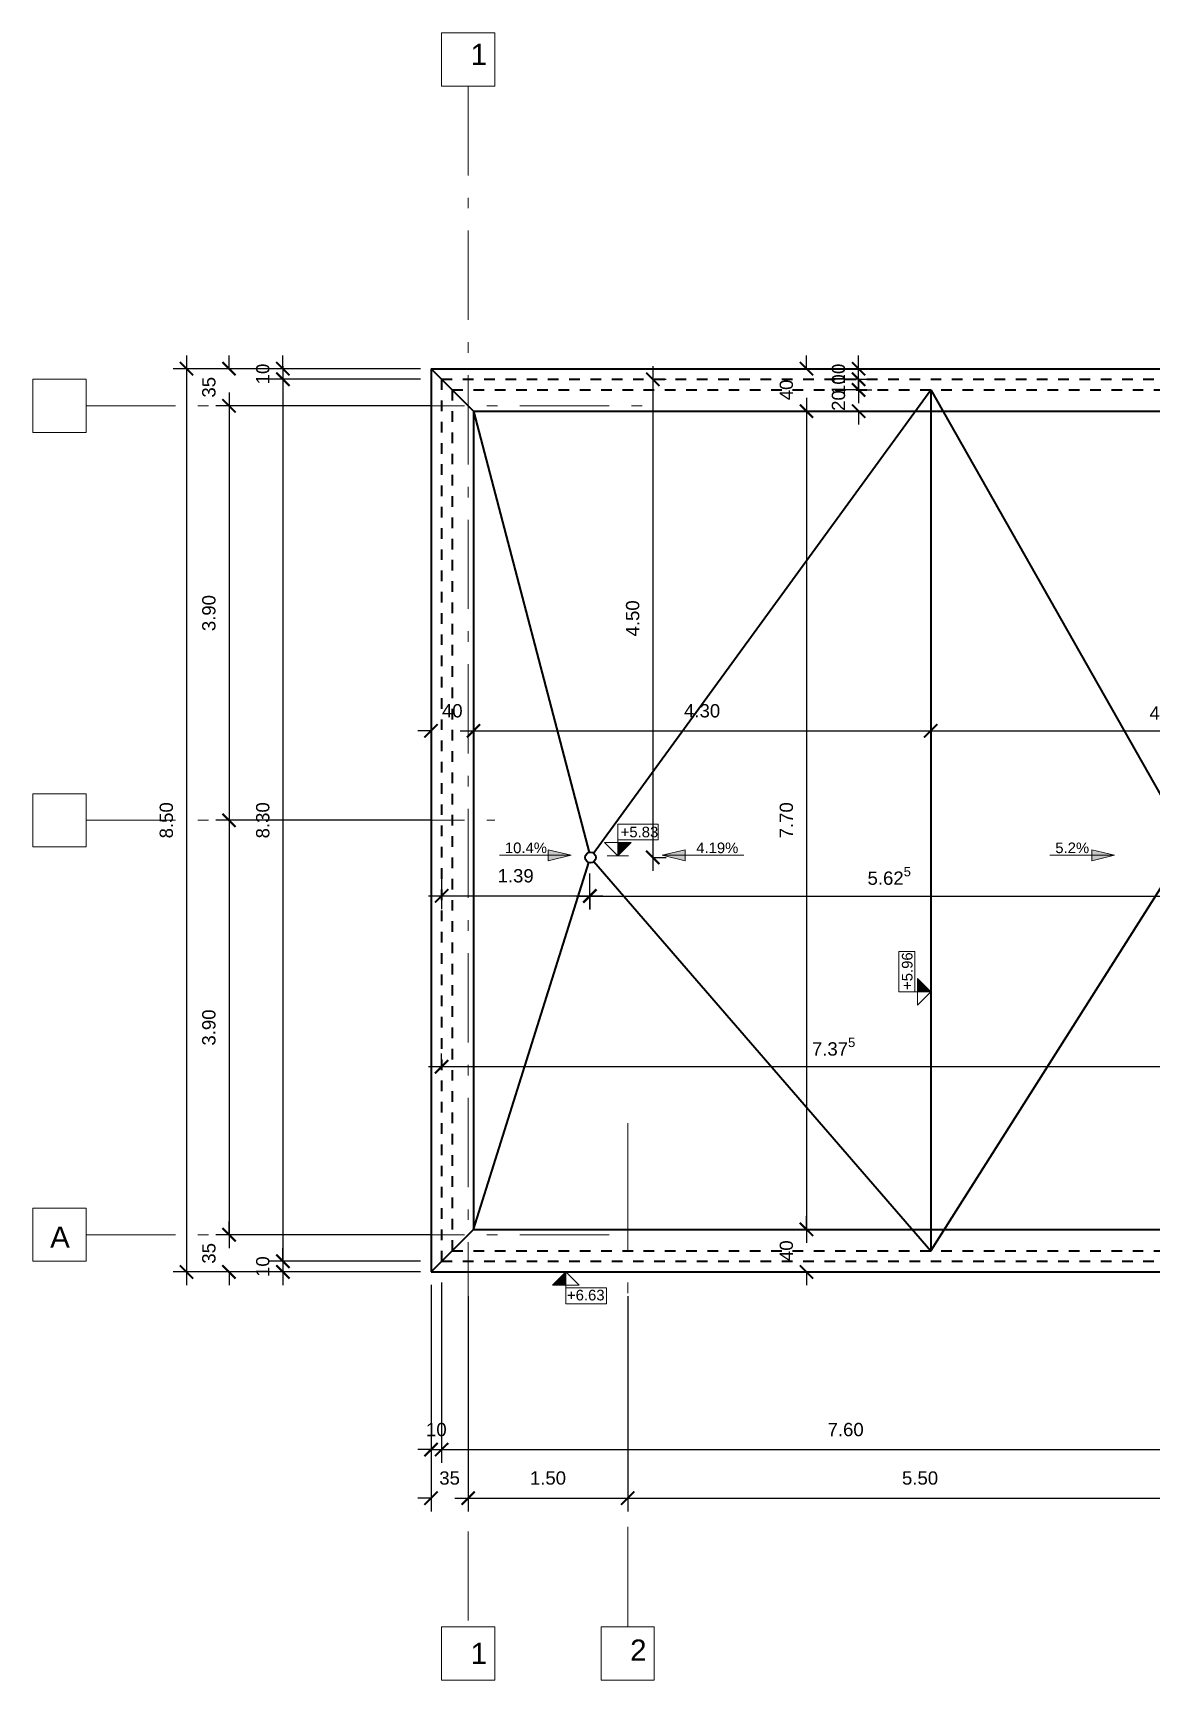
# Model space of a CAD drawing. Header units: inches. Extents: x 22.5 to 45.2, y 7.4 to 22.9.
# Drawn here: x 22.52 to 33.04, y 7.37 to 22.87 of the extents above; entities that cross this region are included whole.
import ezdxf

# ---------------------------------------------------------------- set-up
doc = ezdxf.new("R2010")
doc.units = ezdxf.units.IN
doc.header["$MEASUREMENT"] = 0
doc.linetypes.add('ACAD_ISO02W100', pattern=[15, 12, -3])
doc.linetypes.add('ACAD_ISO10W100', pattern=[18, 12, -3, 0, -3])
for name, color, linetype, lineweight in [('axes', 40, 'ACAD_ISO10W100', 20), ('cote', 252, 'Continuous', 20), ('ext terrace lines', 140, 'Continuous', 40), ('terrace dashed lines', 112, 'ACAD_ISO02W100', 40)]:
    doc.layers.add(name, color=color, linetype=linetype, lineweight=lineweight)
doc.styles.get("Standard").update_dxf_attribs({"font": 'arial.ttf'})
doc.dimstyles.new('1_50_centimeters', dxfattribs={"dimscale": 50, "dimtxt": 0.0025, "dimasz": 0.0025, "dimexe": 0.0025, "dimexo": 0.002, "dimgap": 0.0025, "dimtad": 1, "dimdec": 0, "dimlfac": 100, "dimzin": 0, "dimdsep": 46, "dimtxsty": 'Standard', "dimblk": 'ARCHTICK', "dimcen": 0.002, "dimdle": 0.0025, "dimadec": 0, "dimazin": 0, "dimtfac": 1, "dimtdec": 0, "dimtix": 1, "dimtofl": 0, "dimtmove": 0, "dimatfit": 3, "dimldrblk": 'ARCHTICK', "dimfxl": 1, "dimfxlon": 1, "dimtolj": 1, "dimtzin": 0, "dimarcsym": 0})
doc.dimstyles.new('1_50_meters', dxfattribs={"dimscale": 50, "dimtxt": 0.0025, "dimasz": 0.0025, "dimexe": 0.0025, "dimexo": 0.002, "dimgap": 0.0025, "dimtad": 1, "dimzin": 0, "dimdsep": 46, "dimtxsty": 'Standard', "dimblk": 'ARCHTICK', "dimcen": 0.002, "dimdle": 0.0025, "dimadec": 0, "dimazin": 0, "dimtfac": 1, "dimtofl": 0, "dimtmove": 0, "dimatfit": 3, "dimldrblk": 'ARCHTICK', "dimfxl": 1, "dimfxlon": 1, "dimtolj": 1, "dimtzin": 0, "dimarcsym": 0})

# ---------------------------------------------------------------- blocks, each defined once
blk = doc.blocks.new('_ArchTick')
at = {"color": 0, "linetype": 'ByBlock', "const_width": 0.15}
blk.add_lwpolyline([(-0.5, -0.5), (0.5, 0.5)], dxfattribs=at)
blk = doc.blocks.new('*D69')
at = {"layer": 'cote', "color": 0, "lineweight": -2, "ltscale": 0.1, "transparency": 16777216}
for p, q in [((26.615, 10.982), (26.615, 8.957)), ((28.115, 10.982), (28.115, 8.957)), ((26.49, 9.082), (28.24, 9.082))]:
    blk.add_line(p, q, dxfattribs=at)
at = {"layer": 'Defpoints', "color": 0, "ltscale": 0.1, "transparency": 16777216}
for p in [(26.615, 11.082), (28.115, 11.082), (28.115, 9.082)]:
    blk.add_point(p, dxfattribs=at)
at = {"layer": 'cote', "color": 0, "lineweight": -2, "ltscale": 0.1, "transparency": 16777216, "xscale": 0.125, "yscale": 0.125, "zscale": 0.125, "rotation": 180}
blk.add_blockref('_ArchTick', (26.615, 9.082), dxfattribs=at)
at = {"layer": 'cote', "color": 0, "lineweight": -2, "ltscale": 0.1, "transparency": 16777216, "xscale": 0.125, "yscale": 0.125, "zscale": 0.125}
blk.add_blockref('_ArchTick', (28.115, 9.082), dxfattribs=at)
at = {"layer": 'cote', "color": 0, "ltscale": 0.1, "transparency": 16777216, "insert": (27.365, 9.271), "char_height": 0.125, "attachment_point": 5}
blk.add_mtext('\\A1;1.50', dxfattribs=at)
blk = doc.blocks.new('*D70')
at = {"layer": 'cote', "color": 0, "lineweight": -2, "ltscale": 0.1, "transparency": 16777216}
for p, q in [((28.115, 10.979), (28.115, 8.957)), ((33.615, 10.979), (33.615, 8.957)), ((27.99, 9.082), (33.74, 9.082))]:
    blk.add_line(p, q, dxfattribs=at)
at = {"layer": 'Defpoints', "color": 0, "ltscale": 0.1, "transparency": 16777216}
for p in [(28.115, 11.079), (33.615, 11.079), (33.615, 9.082)]:
    blk.add_point(p, dxfattribs=at)
at = {"layer": 'cote', "color": 0, "lineweight": -2, "ltscale": 0.1, "transparency": 16777216, "xscale": 0.125, "yscale": 0.125, "zscale": 0.125, "rotation": 180}
blk.add_blockref('_ArchTick', (28.115, 9.082), dxfattribs=at)
at = {"layer": 'cote', "color": 0, "lineweight": -2, "ltscale": 0.1, "transparency": 16777216, "xscale": 0.125, "yscale": 0.125, "zscale": 0.125}
blk.add_blockref('_ArchTick', (33.615, 9.082), dxfattribs=at)
at = {"layer": 'cote', "color": 0, "ltscale": 0.1, "transparency": 16777216, "insert": (30.865, 9.271), "char_height": 0.125, "attachment_point": 5}
blk.add_mtext('\\A1;5.50', dxfattribs=at)
blk = doc.blocks.new('*D72')
at = {"layer": 'cote', "color": 0, "lineweight": -2, "ltscale": 0.1, "transparency": 16777216}
for p, q in [((24.365, 19.486), (24.365, 15.336)), ((26.265, 19.361), (24.24, 19.361)), ((26.265, 15.461), (24.24, 15.461))]:
    blk.add_line(p, q, dxfattribs=at)
at = {"layer": 'Defpoints', "color": 0, "ltscale": 0.1, "transparency": 16777216}
for p in [(26.365, 19.361), (24.365, 15.461), (26.365, 15.461)]:
    blk.add_point(p, dxfattribs=at)
at = {"layer": 'cote', "color": 0, "lineweight": -2, "ltscale": 0.1, "transparency": 16777216, "xscale": 0.125, "yscale": 0.125, "zscale": 0.125}
for p, rotation in [((24.365, 19.361), 90), ((24.365, 15.461), 270)]:
    blk.add_blockref('_ArchTick', p, dxfattribs=dict(at, rotation=rotation))
at = {"layer": 'cote', "color": 0, "ltscale": 0.1, "transparency": 16777216, "insert": (24.176, 17.411), "char_height": 0.125, "attachment_point": 5, "rotation": 90}
blk.add_mtext('\\A1;3.90', dxfattribs=at)
blk = doc.blocks.new('*D73')
at = {"layer": 'cote', "color": 0, "lineweight": -2, "ltscale": 0.1, "transparency": 16777216}
for p, q in [((24.365, 15.586), (24.365, 11.436)), ((26.257, 15.461), (24.24, 15.461)), ((26.257, 11.561), (24.24, 11.561))]:
    blk.add_line(p, q, dxfattribs=at)
at = {"layer": 'Defpoints', "color": 0, "ltscale": 0.1, "transparency": 16777216}
for p in [(26.357, 15.461), (24.365, 11.561), (26.357, 11.561)]:
    blk.add_point(p, dxfattribs=at)
at = {"layer": 'cote', "color": 0, "lineweight": -2, "ltscale": 0.1, "transparency": 16777216, "xscale": 0.125, "yscale": 0.125, "zscale": 0.125}
for p, rotation in [((24.365, 15.461), 90), ((24.365, 11.561), 270)]:
    blk.add_blockref('_ArchTick', p, dxfattribs=dict(at, rotation=rotation))
at = {"layer": 'cote', "color": 0, "ltscale": 0.1, "transparency": 16777216, "insert": (24.176, 13.511), "char_height": 0.125, "attachment_point": 5, "rotation": 90}
blk.add_mtext('\\A1;3.90', dxfattribs=at)
blk = doc.blocks.new('*D111')
at = {"layer": 'cote', "color": 0, "lineweight": -2, "ltscale": 0.1, "transparency": 16777216}
for p, q in [((26.165, 19.711), (23.84, 19.711)), ((23.965, 19.836), (23.965, 11.086)), ((26.165, 11.211), (23.84, 11.211))]:
    blk.add_line(p, q, dxfattribs=at)
at = {"layer": 'Defpoints', "color": 0, "ltscale": 0.1, "transparency": 16777216}
for p in [(26.265, 19.711), (23.965, 11.211), (26.265, 11.211)]:
    blk.add_point(p, dxfattribs=at)
at = {"layer": 'cote', "color": 0, "lineweight": -2, "ltscale": 0.1, "transparency": 16777216, "xscale": 0.125, "yscale": 0.125, "zscale": 0.125}
for p, rotation in [((23.965, 19.711), 90), ((23.965, 11.211), 270)]:
    blk.add_blockref('_ArchTick', p, dxfattribs=dict(at, rotation=rotation))
at = {"layer": 'cote', "color": 0, "ltscale": 0.1, "transparency": 16777216, "insert": (23.776, 15.461), "char_height": 0.125, "attachment_point": 5, "rotation": 90}
blk.add_mtext('\\A1;8.50', dxfattribs=at)
blk = doc.blocks.new('*D75')
at = {"layer": 'cote', "color": 0, "lineweight": -2, "ltscale": 0.1, "transparency": 16777216}
for p, q in [((26.265, 10.811), (26.265, 8.957)), ((26.615, 10.811), (26.615, 8.957)), ((26.265, 9.082), (26.14, 9.082)), ((26.615, 9.082), (26.74, 9.082))]:
    blk.add_line(p, q, dxfattribs=at)
at = {"layer": 'Defpoints', "color": 0, "ltscale": 0.1, "transparency": 16777216}
for p in [(26.265, 10.911), (26.615, 10.911), (26.265, 9.082)]:
    blk.add_point(p, dxfattribs=at)
at = {"layer": 'cote', "color": 0, "lineweight": -2, "ltscale": 0.1, "transparency": 16777216, "xscale": 0.125, "yscale": 0.125, "zscale": 0.125}
blk.add_blockref('_ArchTick', (26.265, 9.082), dxfattribs=at)
at = {"layer": 'cote', "color": 0, "lineweight": -2, "ltscale": 0.1, "transparency": 16777216, "xscale": 0.125, "yscale": 0.125, "zscale": 0.125, "rotation": 180}
blk.add_blockref('_ArchTick', (26.615, 9.082), dxfattribs=at)
at = {"layer": 'cote', "color": 0, "ltscale": 0.1, "transparency": 16777216, "insert": (26.44, 9.271), "char_height": 0.125, "attachment_point": 5}
blk.add_mtext('\\A1;35', dxfattribs=at)
blk = doc.blocks.new('*D77')
at = {"layer": 'cote', "color": 0, "lineweight": -2, "ltscale": 0.1, "transparency": 16777216}
for p, q in [((26.265, 11.09), (26.265, 9.414)), ((26.365, 11.09), (26.365, 9.414)), ((26.265, 9.539), (26.14, 9.539)), ((26.365, 9.539), (26.49, 9.539))]:
    blk.add_line(p, q, dxfattribs=at)
at = {"layer": 'Defpoints', "color": 0, "ltscale": 0.1, "transparency": 16777216}
for p in [(26.265, 11.19), (26.365, 11.19), (26.365, 9.539)]:
    blk.add_point(p, dxfattribs=at)
at = {"layer": 'cote', "color": 0, "lineweight": -2, "ltscale": 0.1, "transparency": 16777216, "xscale": 0.125, "yscale": 0.125, "zscale": 0.125}
blk.add_blockref('_ArchTick', (26.265, 9.539), dxfattribs=at)
at = {"layer": 'cote', "color": 0, "lineweight": -2, "ltscale": 0.1, "transparency": 16777216, "xscale": 0.125, "yscale": 0.125, "zscale": 0.125, "rotation": 180}
blk.add_blockref('_ArchTick', (26.365, 9.539), dxfattribs=at)
at = {"layer": 'cote', "color": 0, "ltscale": 0.1, "transparency": 16777216, "insert": (26.315, 9.727), "char_height": 0.125, "attachment_point": 5}
blk.add_mtext('\\A1;10', dxfattribs=at)
blk = doc.blocks.new('*D115')
at = {"layer": 'cote', "color": 0, "lineweight": -2, "ltscale": 0.1, "transparency": 16777216}
for p, q in [((26.365, 11.111), (26.365, 9.414)), ((33.965, 11.111), (33.965, 9.414)), ((26.24, 9.539), (34.09, 9.539))]:
    blk.add_line(p, q, dxfattribs=at)
at = {"layer": 'Defpoints', "color": 0, "ltscale": 0.1, "transparency": 16777216}
for p in [(26.365, 11.211), (33.965, 11.211), (33.965, 9.539)]:
    blk.add_point(p, dxfattribs=at)
at = {"layer": 'cote', "color": 0, "lineweight": -2, "ltscale": 0.1, "transparency": 16777216, "xscale": 0.125, "yscale": 0.125, "zscale": 0.125, "rotation": 180}
blk.add_blockref('_ArchTick', (26.365, 9.539), dxfattribs=at)
at = {"layer": 'cote', "color": 0, "lineweight": -2, "ltscale": 0.1, "transparency": 16777216, "xscale": 0.125, "yscale": 0.125, "zscale": 0.125}
blk.add_blockref('_ArchTick', (33.965, 9.539), dxfattribs=at)
at = {"layer": 'cote', "color": 0, "ltscale": 0.1, "transparency": 16777216, "insert": (30.165, 9.727), "char_height": 0.125, "attachment_point": 5}
blk.add_mtext('\\A1;7.60', dxfattribs=at)
blk = doc.blocks.new('*D80')
at = {"layer": 'cote', "color": 0, "lineweight": -2, "ltscale": 0.1, "transparency": 16777216}
for p, q in [((29.797, 19.711), (29.797, 19.836)), ((29.797, 19.711), (29.922, 19.711)), ((29.797, 19.311), (29.922, 19.311)), ((29.797, 19.311), (29.797, 19.186))]:
    blk.add_line(p, q, dxfattribs=at)
at = {"layer": 'Defpoints', "color": 0, "ltscale": 0.1, "transparency": 16777216}
for p in [(29.797, 19.711), (29.797, 19.311), (29.797, 19.311)]:
    blk.add_point(p, dxfattribs=at)
at = {"layer": 'cote', "color": 0, "lineweight": -2, "ltscale": 0.1, "transparency": 16777216, "xscale": 0.125, "yscale": 0.125, "zscale": 0.125}
for p, rotation in [((29.797, 19.711), 270), ((29.797, 19.311), 90)]:
    blk.add_blockref('_ArchTick', p, dxfattribs=dict(at, rotation=rotation))
at = {"layer": 'cote', "color": 0, "ltscale": 0.1, "transparency": 16777216, "insert": (29.608, 19.511), "char_height": 0.125, "attachment_point": 5, "rotation": 90}
blk.add_mtext('\\A1;40', dxfattribs=at)
blk = doc.blocks.new('*D81')
at = {"layer": 'cote', "color": 0, "lineweight": -2, "ltscale": 0.1, "transparency": 16777216}
for p, q in [((29.797, 19.436), (29.797, 11.486)), ((29.797, 19.311), (29.672, 19.311)), ((29.797, 11.611), (29.922, 11.611))]:
    blk.add_line(p, q, dxfattribs=at)
at = {"layer": 'Defpoints', "color": 0, "ltscale": 0.1, "transparency": 16777216}
for p in [(29.797, 19.311), (29.797, 11.611), (29.797, 11.611)]:
    blk.add_point(p, dxfattribs=at)
at = {"layer": 'cote', "color": 0, "lineweight": -2, "ltscale": 0.1, "transparency": 16777216, "xscale": 0.125, "yscale": 0.125, "zscale": 0.125}
for p, rotation in [((29.797, 19.311), 90), ((29.797, 11.611), 270)]:
    blk.add_blockref('_ArchTick', p, dxfattribs=dict(at, rotation=rotation))
at = {"layer": 'cote', "color": 0, "ltscale": 0.1, "transparency": 16777216, "insert": (29.608, 15.461), "char_height": 0.125, "attachment_point": 5, "rotation": 90}
blk.add_mtext('\\A1;7.70', dxfattribs=at)
blk = doc.blocks.new('*D82')
at = {"layer": 'cote', "color": 0, "lineweight": -2, "ltscale": 0.1, "transparency": 16777216}
for p, q in [((29.797, 11.611), (29.797, 11.736)), ((29.797, 11.611), (29.922, 11.611)), ((29.797, 11.211), (29.922, 11.211)), ((29.797, 11.211), (29.797, 11.086))]:
    blk.add_line(p, q, dxfattribs=at)
at = {"layer": 'Defpoints', "color": 0, "ltscale": 0.1, "transparency": 16777216}
for p in [(29.797, 11.611), (29.797, 11.211), (29.797, 11.211)]:
    blk.add_point(p, dxfattribs=at)
at = {"layer": 'cote', "color": 0, "lineweight": -2, "ltscale": 0.1, "transparency": 16777216, "xscale": 0.125, "yscale": 0.125, "zscale": 0.125}
for p, rotation in [((29.797, 11.611), 270), ((29.797, 11.211), 90)]:
    blk.add_blockref('_ArchTick', p, dxfattribs=dict(at, rotation=rotation))
at = {"layer": 'cote', "color": 0, "ltscale": 0.1, "transparency": 16777216, "insert": (29.608, 11.411), "char_height": 0.125, "attachment_point": 5, "rotation": 90}
blk.add_mtext('\\A1;40', dxfattribs=at)
blk = doc.blocks.new('*D83')
at = {"layer": 'cote', "color": 0, "lineweight": -2, "ltscale": 0.1, "transparency": 16777216}
for p, q in [((30.287, 19.711), (30.287, 19.836)), ((30.287, 19.711), (30.412, 19.711)), ((30.287, 19.611), (30.412, 19.611)), ((30.287, 19.611), (30.287, 19.486))]:
    blk.add_line(p, q, dxfattribs=at)
at = {"layer": 'Defpoints', "color": 0, "ltscale": 0.1, "transparency": 16777216}
for p in [(30.287, 19.711), (30.287, 19.611), (30.287, 19.611)]:
    blk.add_point(p, dxfattribs=at)
at = {"layer": 'cote', "color": 0, "lineweight": -2, "ltscale": 0.1, "transparency": 16777216, "xscale": 0.125, "yscale": 0.125, "zscale": 0.125}
for p, rotation in [((30.287, 19.711), 270), ((30.287, 19.611), 90)]:
    blk.add_blockref('_ArchTick', p, dxfattribs=dict(at, rotation=rotation))
at = {"layer": 'cote', "color": 0, "ltscale": 0.1, "transparency": 16777216, "insert": (30.098, 19.661), "char_height": 0.125, "attachment_point": 5, "rotation": 90}
blk.add_mtext('\\A1;10', dxfattribs=at)
blk = doc.blocks.new('*D84')
at = {"layer": 'cote', "color": 0, "lineweight": -2, "ltscale": 0.1, "transparency": 16777216}
for p, q in [((30.287, 19.611), (30.287, 19.736)), ((30.287, 19.611), (30.162, 19.611)), ((30.287, 19.511), (30.162, 19.511)), ((30.287, 19.511), (30.287, 19.386))]:
    blk.add_line(p, q, dxfattribs=at)
at = {"layer": 'Defpoints', "color": 0, "ltscale": 0.1, "transparency": 16777216}
for p in [(30.287, 19.611), (30.287, 19.511), (30.287, 19.511)]:
    blk.add_point(p, dxfattribs=at)
at = {"layer": 'cote', "color": 0, "lineweight": -2, "ltscale": 0.1, "transparency": 16777216, "xscale": 0.125, "yscale": 0.125, "zscale": 0.125}
for p, rotation in [((30.287, 19.611), 270), ((30.287, 19.511), 90)]:
    blk.add_blockref('_ArchTick', p, dxfattribs=dict(at, rotation=rotation))
at = {"layer": 'cote', "color": 0, "ltscale": 0.1, "transparency": 16777216, "insert": (30.098, 19.561), "char_height": 0.125, "attachment_point": 5, "rotation": 90}
blk.add_mtext('\\A1;10', dxfattribs=at)
blk = doc.blocks.new('*D85')
at = {"layer": 'cote', "color": 0, "lineweight": -2, "ltscale": 0.1, "transparency": 16777216}
for p, q in [((30.287, 19.511), (30.287, 19.636)), ((30.287, 19.511), (30.412, 19.511)), ((30.287, 19.311), (30.412, 19.311)), ((30.287, 19.311), (30.287, 19.186))]:
    blk.add_line(p, q, dxfattribs=at)
at = {"layer": 'Defpoints', "color": 0, "ltscale": 0.1, "transparency": 16777216}
for p in [(30.287, 19.511), (30.287, 19.311), (30.287, 19.311)]:
    blk.add_point(p, dxfattribs=at)
at = {"layer": 'cote', "color": 0, "lineweight": -2, "ltscale": 0.1, "transparency": 16777216, "xscale": 0.125, "yscale": 0.125, "zscale": 0.125}
for p, rotation in [((30.287, 19.511), 270), ((30.287, 19.311), 90)]:
    blk.add_blockref('_ArchTick', p, dxfattribs=dict(at, rotation=rotation))
at = {"layer": 'cote', "color": 0, "ltscale": 0.1, "transparency": 16777216, "insert": (30.098, 19.411), "char_height": 0.125, "attachment_point": 5, "rotation": 90}
blk.add_mtext('\\A1;20', dxfattribs=at)
blk = doc.blocks.new('*D117')
at = {"layer": 'cote', "color": 0, "lineweight": -2, "ltscale": 0.1, "transparency": 16777216}
for p, q in [((26.365, 15.011), (26.365, 14.625)), ((27.757, 14.961), (27.757, 14.625)), ((26.24, 14.75), (27.882, 14.75))]:
    blk.add_line(p, q, dxfattribs=at)
at = {"layer": 'Defpoints', "color": 0, "ltscale": 0.1, "transparency": 16777216}
for p in [(26.365, 15.111), (27.757, 15.061), (27.757, 14.75)]:
    blk.add_point(p, dxfattribs=at)
at = {"layer": 'cote', "color": 0, "lineweight": -2, "ltscale": 0.1, "transparency": 16777216, "xscale": 0.125, "yscale": 0.125, "zscale": 0.125, "rotation": 180}
blk.add_blockref('_ArchTick', (26.365, 14.75), dxfattribs=at)
at = {"layer": 'cote', "color": 0, "lineweight": -2, "ltscale": 0.1, "transparency": 16777216, "xscale": 0.125, "yscale": 0.125, "zscale": 0.125}
blk.add_blockref('_ArchTick', (27.757, 14.75), dxfattribs=at)
at = {"layer": 'cote', "color": 0, "ltscale": 0.1, "transparency": 16777216, "insert": (27.061, 14.938), "char_height": 0.125, "attachment_point": 5}
blk.add_mtext('\\A1;1.39', dxfattribs=at)
blk = doc.blocks.new('*D86')
at = {"layer": 'cote', "color": 0, "lineweight": -2, "ltscale": 0.1, "transparency": 16777216}
for p, q in [((27.635, 14.748), (33.515, 14.748)), ((27.76, 14.748), (27.76, 14.623)), ((33.39, 14.748), (33.39, 14.623))]:
    blk.add_line(p, q, dxfattribs=at)
at = {"layer": 'Defpoints', "color": 0, "ltscale": 0.1, "transparency": 16777216}
for p in [(27.76, 14.749), (33.39, 14.749), (33.39, 14.748)]:
    blk.add_point(p, dxfattribs=at)
at = {"layer": 'cote', "color": 0, "lineweight": -2, "ltscale": 0.1, "transparency": 16777216, "xscale": 0.125, "yscale": 0.125, "zscale": 0.125, "rotation": 180}
blk.add_blockref('_ArchTick', (27.76, 14.748), dxfattribs=at)
at = {"layer": 'cote', "color": 0, "lineweight": -2, "ltscale": 0.1, "transparency": 16777216, "xscale": 0.125, "yscale": 0.125, "zscale": 0.125}
blk.add_blockref('_ArchTick', (33.39, 14.748), dxfattribs=at)
at = {"layer": 'cote', "color": 0, "ltscale": 0.1, "transparency": 16777216, "insert": (30.575, 14.937), "char_height": 0.125, "attachment_point": 5}
blk.add_mtext('\\A1;5.62{\\H0.7x;\\S5^ ;}', dxfattribs=at)
blk = doc.blocks.new('*D88')
at = {"layer": 'cote', "color": 0, "lineweight": -2, "ltscale": 0.1, "transparency": 16777216}
for p, q in [((26.265, 16.303), (26.14, 16.303)), ((26.265, 16.303), (26.265, 16.428)), ((26.665, 16.303), (26.665, 16.428)), ((26.665, 16.303), (26.79, 16.303))]:
    blk.add_line(p, q, dxfattribs=at)
at = {"layer": 'Defpoints', "color": 0, "ltscale": 0.1, "transparency": 16777216}
for p in [(26.265, 16.303), (26.665, 16.303), (26.665, 16.303)]:
    blk.add_point(p, dxfattribs=at)
at = {"layer": 'cote', "color": 0, "lineweight": -2, "ltscale": 0.1, "transparency": 16777216, "xscale": 0.125, "yscale": 0.125, "zscale": 0.125}
blk.add_blockref('_ArchTick', (26.265, 16.303), dxfattribs=at)
at = {"layer": 'cote', "color": 0, "lineweight": -2, "ltscale": 0.1, "transparency": 16777216, "xscale": 0.125, "yscale": 0.125, "zscale": 0.125, "rotation": 180}
blk.add_blockref('_ArchTick', (26.665, 16.303), dxfattribs=at)
at = {"layer": 'cote', "color": 0, "ltscale": 0.1, "transparency": 16777216, "insert": (26.465, 16.491), "char_height": 0.125, "attachment_point": 5}
blk.add_mtext('\\A1;40', dxfattribs=at)
blk = doc.blocks.new('*D89')
at = {"layer": 'cote', "color": 0, "lineweight": -2, "ltscale": 0.1, "transparency": 16777216}
for p, q in [((26.54, 16.303), (31.09, 16.303)), ((26.665, 16.303), (26.665, 16.428)), ((30.965, 16.303), (30.965, 16.428))]:
    blk.add_line(p, q, dxfattribs=at)
at = {"layer": 'Defpoints', "color": 0, "ltscale": 0.1, "transparency": 16777216}
for p in [(26.665, 16.303), (30.965, 16.303), (30.965, 16.303)]:
    blk.add_point(p, dxfattribs=at)
at = {"layer": 'cote', "color": 0, "lineweight": -2, "ltscale": 0.1, "transparency": 16777216, "xscale": 0.125, "yscale": 0.125, "zscale": 0.125, "rotation": 180}
blk.add_blockref('_ArchTick', (26.665, 16.303), dxfattribs=at)
at = {"layer": 'cote', "color": 0, "lineweight": -2, "ltscale": 0.1, "transparency": 16777216, "xscale": 0.125, "yscale": 0.125, "zscale": 0.125}
blk.add_blockref('_ArchTick', (30.965, 16.303), dxfattribs=at)
at = {"layer": 'cote', "color": 0, "ltscale": 0.1, "transparency": 16777216, "insert": (28.815, 16.491), "char_height": 0.125, "attachment_point": 5}
blk.add_mtext('\\A1;4.30', dxfattribs=at)
blk = doc.blocks.new('*D90')
at = {"layer": 'cote', "color": 0, "lineweight": -2, "ltscale": 0.1, "transparency": 16777216}
for p, q in [((30.84, 16.303), (35.615, 16.303)), ((30.965, 16.303), (30.965, 16.428)), ((35.49, 16.303), (35.49, 16.428))]:
    blk.add_line(p, q, dxfattribs=at)
at = {"layer": 'Defpoints', "color": 0, "ltscale": 0.1, "transparency": 16777216}
for p in [(30.965, 16.303), (35.49, 16.303), (35.49, 16.303)]:
    blk.add_point(p, dxfattribs=at)
at = {"layer": 'cote', "color": 0, "lineweight": -2, "ltscale": 0.1, "transparency": 16777216, "xscale": 0.125, "yscale": 0.125, "zscale": 0.125, "rotation": 180}
blk.add_blockref('_ArchTick', (30.965, 16.303), dxfattribs=at)
at = {"layer": 'cote', "color": 0, "lineweight": -2, "ltscale": 0.1, "transparency": 16777216, "xscale": 0.125, "yscale": 0.125, "zscale": 0.125}
blk.add_blockref('_ArchTick', (35.49, 16.303), dxfattribs=at)
at = {"layer": 'cote', "color": 0, "ltscale": 0.1, "transparency": 16777216, "insert": (33.227, 16.491), "char_height": 0.125, "attachment_point": 5}
blk.add_mtext('\\A1;4.52{\\H0.7x;\\S5^ ;}', dxfattribs=at)
blk = doc.blocks.new('*D93')
at = {"layer": 'cote', "color": 0, "lineweight": -2, "ltscale": 0.1, "transparency": 16777216}
for p, q in [((28.351, 19.736), (28.351, 14.986)), ((28.351, 19.611), (28.476, 19.611)), ((28.351, 15.111), (28.476, 15.111))]:
    blk.add_line(p, q, dxfattribs=at)
at = {"layer": 'Defpoints', "color": 0, "ltscale": 0.1, "transparency": 16777216}
for p in [(28.351, 19.611), (28.351, 15.111), (28.351, 15.111)]:
    blk.add_point(p, dxfattribs=at)
at = {"layer": 'cote', "color": 0, "lineweight": -2, "ltscale": 0.1, "transparency": 16777216, "xscale": 0.125, "yscale": 0.125, "zscale": 0.125}
for p, rotation in [((28.351, 19.611), 90), ((28.351, 15.111), 270)]:
    blk.add_blockref('_ArchTick', p, dxfattribs=dict(at, rotation=rotation))
at = {"layer": 'cote', "color": 0, "ltscale": 0.1, "transparency": 16777216, "insert": (28.162, 17.361), "char_height": 0.125, "attachment_point": 5, "rotation": 90}
blk.add_mtext('\\A1;4.50', dxfattribs=at)
blk = doc.blocks.new('*D122')
at = {"layer": 'cote', "color": 0, "lineweight": -2, "ltscale": 0.1, "transparency": 16777216}
for p, q in [((26.365, 13.142), (26.365, 13.267)), ((33.74, 13.142), (33.74, 13.267)), ((33.865, 13.142), (26.24, 13.142))]:
    blk.add_line(p, q, dxfattribs=at)
at = {"layer": 'Defpoints', "color": 0, "ltscale": 0.1, "transparency": 16777216}
for p in [(26.365, 13.142), (26.365, 13.142), (33.74, 13.142)]:
    blk.add_point(p, dxfattribs=at)
at = {"layer": 'cote', "color": 0, "lineweight": -2, "ltscale": 0.1, "transparency": 16777216, "xscale": 0.125, "yscale": 0.125, "zscale": 0.125, "rotation": 180}
blk.add_blockref('_ArchTick', (26.365, 13.142), dxfattribs=at)
at = {"layer": 'cote', "color": 0, "lineweight": -2, "ltscale": 0.1, "transparency": 16777216, "xscale": 0.125, "yscale": 0.125, "zscale": 0.125}
blk.add_blockref('_ArchTick', (33.74, 13.142), dxfattribs=at)
at = {"layer": 'cote', "color": 0, "ltscale": 0.1, "transparency": 16777216, "insert": (30.052, 13.33), "char_height": 0.125, "attachment_point": 5}
blk.add_mtext('\\A1;7.37{\\H0.7x;\\S5^ ;}', dxfattribs=at)
blk = doc.blocks.new('*D108')
at = {"layer": 'cote', "color": 0, "lineweight": -2, "ltscale": 0.1, "transparency": 16777216}
for p, q in [((26.165, 19.711), (24.24, 19.711)), ((24.365, 19.711), (24.365, 19.836)), ((26.165, 19.361), (24.24, 19.361)), ((24.365, 19.361), (24.365, 19.236))]:
    blk.add_line(p, q, dxfattribs=at)
at = {"layer": 'Defpoints', "color": 0, "ltscale": 0.1, "transparency": 16777216}
for p in [(24.365, 19.711), (26.265, 19.711), (26.265, 19.361)]:
    blk.add_point(p, dxfattribs=at)
at = {"layer": 'cote', "color": 0, "lineweight": -2, "ltscale": 0.1, "transparency": 16777216, "xscale": 0.125, "yscale": 0.125, "zscale": 0.125}
for p, rotation in [((24.365, 19.711), 270), ((24.365, 19.361), 90)]:
    blk.add_blockref('_ArchTick', p, dxfattribs=dict(at, rotation=rotation))
at = {"layer": 'cote', "color": 0, "ltscale": 0.1, "transparency": 16777216, "insert": (24.176, 19.536), "char_height": 0.125, "attachment_point": 5, "rotation": 90}
blk.add_mtext('\\A1;35', dxfattribs=at)
blk = doc.blocks.new('*D127')
at = {"layer": 'cote', "color": 0, "lineweight": -2, "ltscale": 0.1, "transparency": 16777216}
for p, q in [((24.365, 11.561), (24.365, 11.686)), ((26.165, 11.561), (24.24, 11.561)), ((26.165, 11.211), (24.24, 11.211)), ((24.365, 11.211), (24.365, 11.086))]:
    blk.add_line(p, q, dxfattribs=at)
at = {"layer": 'Defpoints', "color": 0, "ltscale": 0.1, "transparency": 16777216}
for p in [(26.265, 11.561), (24.365, 11.211), (26.265, 11.211)]:
    blk.add_point(p, dxfattribs=at)
at = {"layer": 'cote', "color": 0, "lineweight": -2, "ltscale": 0.1, "transparency": 16777216, "xscale": 0.125, "yscale": 0.125, "zscale": 0.125}
for p, rotation in [((24.365, 11.561), 270), ((24.365, 11.211), 90)]:
    blk.add_blockref('_ArchTick', p, dxfattribs=dict(at, rotation=rotation))
at = {"layer": 'cote', "color": 0, "ltscale": 0.1, "transparency": 16777216, "insert": (24.176, 11.386), "char_height": 0.125, "attachment_point": 5, "rotation": 90}
blk.add_mtext('\\A1;35', dxfattribs=at)
blk = doc.blocks.new('*D109')
at = {"layer": 'cote', "color": 0, "lineweight": -2, "ltscale": 0.1, "transparency": 16777216}
for p, q in [((24.872, 19.736), (24.872, 11.186)), ((26.165, 19.611), (24.747, 19.611)), ((26.165, 11.311), (24.747, 11.311))]:
    blk.add_line(p, q, dxfattribs=at)
at = {"layer": 'Defpoints', "color": 0, "ltscale": 0.1, "transparency": 16777216}
for p in [(26.265, 19.611), (24.872, 11.311), (26.265, 11.311)]:
    blk.add_point(p, dxfattribs=at)
at = {"layer": 'cote', "color": 0, "lineweight": -2, "ltscale": 0.1, "transparency": 16777216, "xscale": 0.125, "yscale": 0.125, "zscale": 0.125}
for p, rotation in [((24.872, 19.611), 90), ((24.872, 11.311), 270)]:
    blk.add_blockref('_ArchTick', p, dxfattribs=dict(at, rotation=rotation))
at = {"layer": 'cote', "color": 0, "ltscale": 0.1, "transparency": 16777216, "insert": (24.683, 15.461), "char_height": 0.125, "attachment_point": 5, "rotation": 90}
blk.add_mtext('\\A1;8.30', dxfattribs=at)
blk = doc.blocks.new('*D128')
at = {"layer": 'cote', "color": 0, "lineweight": -2, "ltscale": 0.1, "transparency": 16777216}
for p, q in [((26.165, 19.711), (24.747, 19.711)), ((24.872, 19.711), (24.872, 19.836)), ((26.165, 19.611), (24.747, 19.611)), ((24.872, 19.611), (24.872, 19.486))]:
    blk.add_line(p, q, dxfattribs=at)
at = {"layer": 'Defpoints', "color": 0, "ltscale": 0.1, "transparency": 16777216}
for p in [(24.872, 19.711), (26.265, 19.711), (26.265, 19.611)]:
    blk.add_point(p, dxfattribs=at)
at = {"layer": 'cote', "color": 0, "lineweight": -2, "ltscale": 0.1, "transparency": 16777216, "xscale": 0.125, "yscale": 0.125, "zscale": 0.125}
for p, rotation in [((24.872, 19.711), 270), ((24.872, 19.611), 90)]:
    blk.add_blockref('_ArchTick', p, dxfattribs=dict(at, rotation=rotation))
at = {"layer": 'cote', "color": 0, "ltscale": 0.1, "transparency": 16777216, "insert": (24.683, 19.661), "char_height": 0.125, "attachment_point": 5, "rotation": 90}
blk.add_mtext('\\A1;10', dxfattribs=at)
blk = doc.blocks.new('*D110')
at = {"layer": 'cote', "color": 0, "lineweight": -2, "ltscale": 0.1, "transparency": 16777216}
for p, q in [((24.872, 11.311), (24.872, 11.436)), ((26.165, 11.311), (24.747, 11.311)), ((26.165, 11.211), (24.747, 11.211)), ((24.872, 11.211), (24.872, 11.086))]:
    blk.add_line(p, q, dxfattribs=at)
at = {"layer": 'Defpoints', "color": 0, "ltscale": 0.1, "transparency": 16777216}
for p in [(24.872, 11.211), (26.265, 11.311), (26.265, 11.211)]:
    blk.add_point(p, dxfattribs=at)
at = {"layer": 'cote', "color": 0, "lineweight": -2, "ltscale": 0.1, "transparency": 16777216, "xscale": 0.125, "yscale": 0.125, "zscale": 0.125}
for p, rotation in [((24.872, 11.311), 270), ((24.872, 11.211), 90)]:
    blk.add_blockref('_ArchTick', p, dxfattribs=dict(at, rotation=rotation))
at = {"layer": 'cote', "color": 0, "ltscale": 0.1, "transparency": 16777216, "insert": (24.683, 11.261), "char_height": 0.125, "attachment_point": 5, "rotation": 90}
blk.add_mtext('\\A1;10', dxfattribs=at)

msp = doc.modelspace()

# ---------------------------------------------------------------- hatches: boundary and pattern name
at = {"layer": 'cote', "ltscale": 0.1}
h = msp.add_hatch(color=256, dxfattribs=at)
h.dxf.hatch_style = 1
h.paths.add_polyline_path([(28.147, 15.252), (28.022, 15.252), (28.022, 15.127)])
h = msp.add_hatch(color=256, dxfattribs=at)
h.dxf.hatch_style = 1
h.paths.add_polyline_path([(27.367, 15.183), (27.367, 15.133), (27.582, 15.133)])
h.paths.add_polyline_path([(27.582, 15.133), (27.367, 15.133), (27.367, 15.08)])
h = msp.add_hatch(color=256, dxfattribs=at)
h.dxf.hatch_style = 1
h.paths.add_polyline_path([(28.656, 15.183), (28.656, 15.133), (28.44, 15.133)])
h.paths.add_polyline_path([(28.44, 15.133), (28.656, 15.133), (28.656, 15.08)])
h = msp.add_hatch(color=256, dxfattribs=at)
h.dxf.hatch_style = 1
h.paths.add_polyline_path([(32.48, 15.183), (32.48, 15.133), (32.695, 15.133)])
h.paths.add_polyline_path([(32.695, 15.133), (32.48, 15.133), (32.48, 15.08)])
h = msp.add_hatch(color=256, dxfattribs=at)
h.dxf.hatch_style = 1
h.paths.add_polyline_path([(30.84, 13.847), (30.965, 13.847), (30.84, 13.972)])
h = msp.add_hatch(color=256, dxfattribs=at)
h.dxf.hatch_style = 1
h.paths.add_polyline_path([(27.533, 11.086), (27.533, 11.211), (27.408, 11.086)])

# ---------------------------------------------------------------- linework, layer by layer
at = {"layer": 'axes', "ltscale": 0.07}
for p, q in [((26.615, 22.37), (26.615, 7.87)), ((23.021, 19.361), (28.365, 19.361)), ((23.021, 15.461), (26.865, 15.461)), ((23.021, 11.561), (28.115, 11.561))]:
    msp.add_line(p, q, dxfattribs=at)
at = {"layer": 'axes', "ltscale": 0.1}
for p, q in [((28.115, 12.611), (28.115, 7.87)), ((22.521, 11.311), (23.021, 11.311))]:
    msp.add_line(p, q, dxfattribs=at)
for points in [[(26.365, 22.87), (26.365, 22.37), (26.865, 22.37), (26.865, 22.87)], [(26.365, 7.87), (26.365, 7.37), (26.865, 7.37), (26.865, 7.87)], [(27.865, 7.87), (27.865, 7.37), (28.365, 7.37), (28.365, 7.87)]]:
    msp.add_lwpolyline(points, close=True, dxfattribs=at)
at = {"layer": 'axes', "ltscale": 0.07}
for points in [[(22.521, 19.611), (22.521, 19.111), (23.021, 19.111), (23.021, 19.611)], [(22.521, 15.711), (22.521, 15.211), (23.021, 15.211), (23.021, 15.711)]]:
    msp.add_lwpolyline(points, close=True, dxfattribs=at)
msp.add_lwpolyline([(23.021, 11.311), (23.021, 11.811), (22.521, 11.811), (22.521, 11.311)], dxfattribs=at)
at = {"layer": 'cote', "ltscale": 0.1}
for p, q in [((28.403, 15.426), (28.022, 15.426)), ((28.022, 15.426), (28.022, 15.277)), ((28.403, 15.277), (28.403, 15.426)), ((27.897, 15.252), (28.147, 15.252)), ((28.022, 15.127), (27.897, 15.252)), ((28.022, 15.252), (28.022, 15.302)), ((28.022, 15.277), (28.403, 15.277)), ((28.022, 15.252), (28.022, 15.127)), ((28.022, 15.127), (28.147, 15.252)), ((26.908, 15.133), (27.582, 15.133)), ((27.367, 15.133), (27.367, 15.183)), ((27.582, 15.133), (27.367, 15.183)), ((27.367, 15.133), (27.367, 15.08)), ((27.367, 15.08), (27.582, 15.133)), ((28.122, 15.127), (27.922, 15.127)), ((28.022, 15.127), (28.122, 15.127)), ((28.44, 15.133), (28.656, 15.183)), ((28.44, 15.133), (29.206, 15.133)), ((28.656, 15.08), (28.44, 15.133)), ((28.656, 15.133), (28.656, 15.183)), ((28.656, 15.133), (28.656, 15.08)), ((32.086, 15.133), (32.695, 15.133)), ((32.48, 15.133), (32.48, 15.183)), ((32.695, 15.133), (32.48, 15.183)), ((32.48, 15.133), (32.48, 15.08)), ((32.48, 15.08), (32.695, 15.133)), ((30.815, 14.228), (30.666, 14.228)), ((30.666, 14.228), (30.666, 13.847)), ((30.815, 13.847), (30.815, 14.228)), ((30.815, 14.228), (30.815, 14.228)), ((30.84, 13.722), (30.84, 13.972)), ((30.965, 13.847), (30.84, 13.972)), ((30.666, 13.847), (30.815, 13.847)), ((30.84, 13.847), (30.79, 13.847)), ((30.84, 13.847), (30.965, 13.847)), ((30.965, 13.847), (30.84, 13.722)), ((27.533, 11.211), (27.408, 11.086)), ((27.533, 11.086), (27.533, 11.211)), ((27.533, 11.211), (27.658, 11.086)), ((27.658, 11.086), (27.408, 11.086)), ((27.533, 11.086), (27.533, 11.036)), ((27.533, 11.061), (27.915, 11.061)), ((27.533, 10.912), (27.533, 11.061)), ((27.915, 11.061), (27.915, 11.061)), ((27.915, 11.061), (27.915, 10.912)), ((27.915, 10.912), (27.533, 10.912))]:
    msp.add_line(p, q, dxfattribs=at)
at = {"layer": 'ext terrace lines', "ltscale": 0.1}
for p, q in [((26.265, 19.711), (39.965, 19.711)), ((26.265, 19.711), (26.265, 11.211)), ((26.265, 19.711), (26.665, 19.311)), ((27.794, 15.151), (30.965, 19.511)), ((30.965, 19.511), (30.965, 11.411)), ((30.965, 19.511), (33.365, 15.279)), ((26.665, 19.311), (39.565, 19.311)), ((26.665, 19.311), (26.665, 11.611)), ((26.665, 19.311), (27.752, 15.159)), ((30.965, 11.411), (33.363, 15.194)), ((26.665, 11.611), (27.75, 15.063)), ((27.798, 15.073), (30.965, 11.411)), ((26.665, 11.611), (26.265, 11.211)), ((26.665, 11.611), (33.565, 11.611)), ((26.265, 11.211), (33.965, 11.211))]:
    msp.add_line(p, q, dxfattribs=at)
msp.add_circle((27.765, 15.111), 0.05, dxfattribs=at)
at = {"layer": 'terrace dashed lines', "ltscale": 0.008}
for p, q in [((26.365, 19.611), (39.865, 19.611)), ((26.365, 19.611), (26.365, 11.311)), ((26.465, 19.511), (39.765, 19.511)), ((26.465, 19.511), (26.465, 11.411)), ((26.465, 11.411), (33.765, 11.411)), ((26.365, 11.311), (33.865, 11.311))]:
    msp.add_line(p, q, dxfattribs=at)

# ---------------------------------------------------------------- texts
at = {"layer": 'axes', "ltscale": 0.1, "char_height": 0.2, "attachment_point": 1}
for s, insert in [('\\pxqc;1', (26.615, 22.768)), ('\\pxqc;2', (28.115, 7.752)), ('\\pxqc;1', (26.615, 7.721))]:
    msp.add_mtext(s, dxfattribs=dict(at, insert=insert))
at = {"layer": 'axes', "ltscale": 0.1, "insert": (22.682, 11.638), "char_height": 0.2, "attachment_point": 1}
msp.add_mtext_dynamic_manual_height_columns('A', width=0.5, gutter_width=1, heights=[0.0627], dxfattribs=at)
at = {"layer": 'cote', "ltscale": 0.1, "char_height": 0.1, "attachment_point": 1}
for s, width, insert in [('+5.83', 0.38111, (28.049, 15.401)), ('10.4%', 0.44626, (26.96, 15.252)), ('4.19%', 0.44626, (28.76, 15.252)), ('5.2%', 0.44626, (32.137, 15.252)), ('+6.63', 0.38419, (27.544, 11.043))]:
    msp.add_mtext_dynamic_manual_height_columns(s, width=width, gutter_width=1, heights=[0], dxfattribs=dict(at, insert=insert))
at = {"layer": 'cote', "ltscale": 0.1, "insert": (30.694, 13.865), "char_height": 0.1, "attachment_point": 1, "rotation": 90}
msp.add_mtext_dynamic_manual_height_columns('+5.96', width=0.38419, gutter_width=1, heights=[0], dxfattribs=at)

# ---------------------------------------------------------------- dimensions: what is measured, and where the dimension line sits
at = {"layer": 'cote', "ltscale": 0.1}
for base, p1, p2, dimstyle, picture, middle in [((23.965, 11.211), (26.265, 19.711), (26.265, 11.211), '1_50_meters', '*D111', (23.776, 15.461)), ((24.365, 19.711), (26.265, 19.361), (26.265, 19.711), '1_50_centimeters', '*D108', (24.176, 19.536)), ((24.872, 19.711), (26.265, 19.611), (26.265, 19.711), '1_50_centimeters', '*D128', (24.683, 19.661)), ((24.872, 11.311), (26.265, 19.611), (26.265, 11.311), '1_50_meters', '*D109', (24.683, 15.461)), ((28.351, 15.111), (28.351, 19.611), (28.351, 15.111), '1_50_meters', '*D93', (28.162, 17.361)), ((29.797, 19.311), (29.797, 19.711), (29.797, 19.311), '1_50_centimeters', '*D80', (29.608, 19.511)), ((30.287, 19.611), (30.287, 19.711), (30.287, 19.611), '1_50_centimeters', '*D83', (30.098, 19.661)), ((30.287, 19.511), (30.287, 19.611), (30.287, 19.511), '1_50_centimeters', '*D84', (30.098, 19.561)), ((30.287, 19.311), (30.287, 19.511), (30.287, 19.311), '1_50_centimeters', '*D85', (30.098, 19.411)), ((24.365, 15.461), (26.365, 19.361), (26.365, 15.461), '1_50_meters', '*D72', (24.176, 17.411)), ((29.797, 11.611), (29.797, 19.311), (29.797, 11.611), '1_50_meters', '*D81', (29.608, 15.461)), ((24.365, 11.561), (26.357, 15.461), (26.357, 11.561), '1_50_meters', '*D73', (24.176, 13.511)), ((24.365, 11.211), (26.265, 11.561), (26.265, 11.211), '1_50_centimeters', '*D127', (24.176, 11.386)), ((29.797, 11.211), (29.797, 11.611), (29.797, 11.211), '1_50_centimeters', '*D82', (29.608, 11.411)), ((24.872, 11.211), (26.265, 11.311), (26.265, 11.211), '1_50_centimeters', '*D110', (24.683, 11.261))]:
    dim = msp.add_linear_dim(base=base, p1=p1, p2=p2, angle=90, dimstyle=dimstyle, dxfattribs=at)
    dim.commit()
    dim.dimension.update_dxf_attribs({"geometry": picture, "text_midpoint": middle})
for base, p1, p2, dimstyle, picture, middle in [((26.665, 16.303), (26.265, 16.303), (26.665, 16.303), '1_50_centimeters', '*D88', (26.465, 16.491)), ((30.965, 16.303), (26.665, 16.303), (30.965, 16.303), '1_50_meters', '*D89', (28.815, 16.491)), ((27.757, 14.75), (26.365, 15.111), (27.757, 15.061), '1_50_meters', '*D117', (27.061, 14.938)), ((26.365, 9.539), (26.265, 11.19), (26.365, 11.19), '1_50_centimeters', '*D77', (26.315, 9.727)), ((33.965, 9.539), (26.365, 11.211), (33.965, 11.211), '1_50_meters', '*D115', (30.165, 9.727)), ((28.115, 9.082), (26.615, 11.082), (28.115, 11.082), '1_50_meters', '*D69', (27.365, 9.271)), ((33.615, 9.082), (28.115, 11.079), (33.615, 11.079), '1_50_meters', '*D70', (30.865, 9.271)), ((26.265, 9.082), (26.615, 10.911), (26.265, 10.911), '1_50_centimeters', '*D75', (26.44, 9.271))]:
    dim = msp.add_linear_dim(base=base, p1=p1, p2=p2, dimstyle=dimstyle, dxfattribs=at)
    dim.commit()
    dim.dimension.update_dxf_attribs({"geometry": picture, "text_midpoint": middle})
for base, p1, p2, text, picture, middle in [((35.49, 16.303), (30.965, 16.303), (35.49, 16.303), '4.52{\\H0.7x;\\S5^ ;}', '*D90', (33.227, 16.491)), ((33.39, 14.748), (27.76, 14.749), (33.39, 14.749), '5.62{\\H0.7x;\\S5^ ;}', '*D86', (30.575, 14.937)), ((26.365, 13.142), (33.74, 13.142), (26.365, 13.142), '7.37{\\H0.7x;\\S5^ ;}', '*D122', (30.052, 13.33))]:
    dim = msp.add_linear_dim(base=base, p1=p1, p2=p2, text=text, dimstyle='1_50_meters', dxfattribs=at)
    dim.commit()
    dim.dimension.update_dxf_attribs({"geometry": picture, "text_midpoint": middle})

doc.saveas('drawing.dxf')
